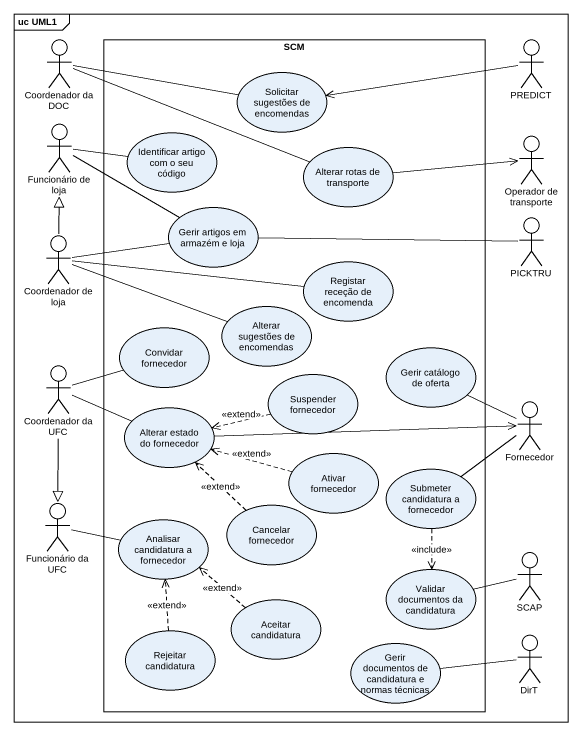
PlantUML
@startuml
mainframe uc UML1
actor "Coordenador da DOC" as Coordenador_da_DOC
rectangle SCM {
  usecase "Solicitar sugestões de encomendas" as Solicitar_sugestões_de
  usecase "Identificar artigo com o seu código" as Identificar_artigo_com_o
  usecase "Alterar rotas de transporte" as Alterar_rotas_de_transporte
  usecase "Gerir artigos em armazém e loja" as Gerir_artigos_em_armazém_e
  usecase "Registar receção de encomenda" as Registar_receção_de
  usecase "Convidar fornecedor" as Convidar_fornecedor
  usecase "Alterar sugestões de encomendas" as Alterar_sugestões_de
  usecase "Suspender fornecedor" as Suspender_fornecedor
  usecase "Gerir catálogo de oferta" as Gerir_catálogo_de_oferta
  usecase "Alterar estado do fornecedor" as Alterar_estado_do_fornecedor
  usecase "Ativar fornecedor" as Ativar_fornecedor
  usecase "Submeter candidatura a fornecedor" as Submeter_candidatura_a
  usecase "Analisar candidatura a fornecedor" as Analisar_candidatura_a
  usecase "Cancelar fornecedor" as Cancelar_fornecedor
  usecase "Validar documentos da candidatura" as Validar_documentos_da
  usecase "Aceitar candidatura" as Aceitar_candidatura
  usecase "Rejeitar candidatura" as Rejeitar_candidatura
  usecase "Gerir documentos de candidatura e normas técnicas" as Gerir_documentos_de
}
actor PREDICT
actor "Funcionário de loja" as Funcionário_de_loja
actor "Operador de transporte" as Operador_de_transporte
actor PICKTRU
actor "Coordenador de loja" as Coordenador_de_loja
actor "Coordenador da UFC" as Coordenador_da_UFC
actor Fornecedor
actor "Funcionário da UFC" as Funcionário_da_UFC
actor SCAP
actor DirT
Coordenador_da_DOC -right- Solicitar_sugestões_de
Coordenador_da_DOC -right- Alterar_rotas_de_transporte
Solicitar_sugestões_de <-right- PREDICT
Funcionário_de_loja -right- Identificar_artigo_com_o
Funcionário_de_loja -right- Gerir_artigos_em_armazém_e
Alterar_rotas_de_transporte -right-> Operador_de_transporte
Gerir_artigos_em_armazém_e -right- PICKTRU
Coordenador_de_loja -up-|> Funcionário_de_loja
Coordenador_de_loja -right- Gerir_artigos_em_armazém_e
Coordenador_de_loja -right- Registar_receção_de
Coordenador_de_loja -right- Alterar_sugestões_de
Coordenador_da_UFC -right- Convidar_fornecedor
Coordenador_da_UFC -right- Alterar_estado_do_fornecedor
Coordenador_da_UFC --|> Funcionário_da_UFC
Suspender_fornecedor .left.> Alterar_estado_do_fornecedor : <<extend>>
Alterar_estado_do_fornecedor -right-> Fornecedor
Fornecedor -up- Gerir_catálogo_de_oferta
Fornecedor -left- Submeter_candidatura_a
Ativar_fornecedor .left.> Alterar_estado_do_fornecedor : <<extend>>
Submeter_candidatura_a ..> Validar_documentos_da : <<include>>
Funcionário_da_UFC -right- Analisar_candidatura_a
Cancelar_fornecedor .up.> Alterar_estado_do_fornecedor : <<extend>>
Validar_documentos_da -right- SCAP
Aceitar_candidatura .up.> Analisar_candidatura_a : <<extend>>
Rejeitar_candidatura .up.> Analisar_candidatura_a : <<extend>>
DirT -left- Gerir_documentos_de
@enduml
